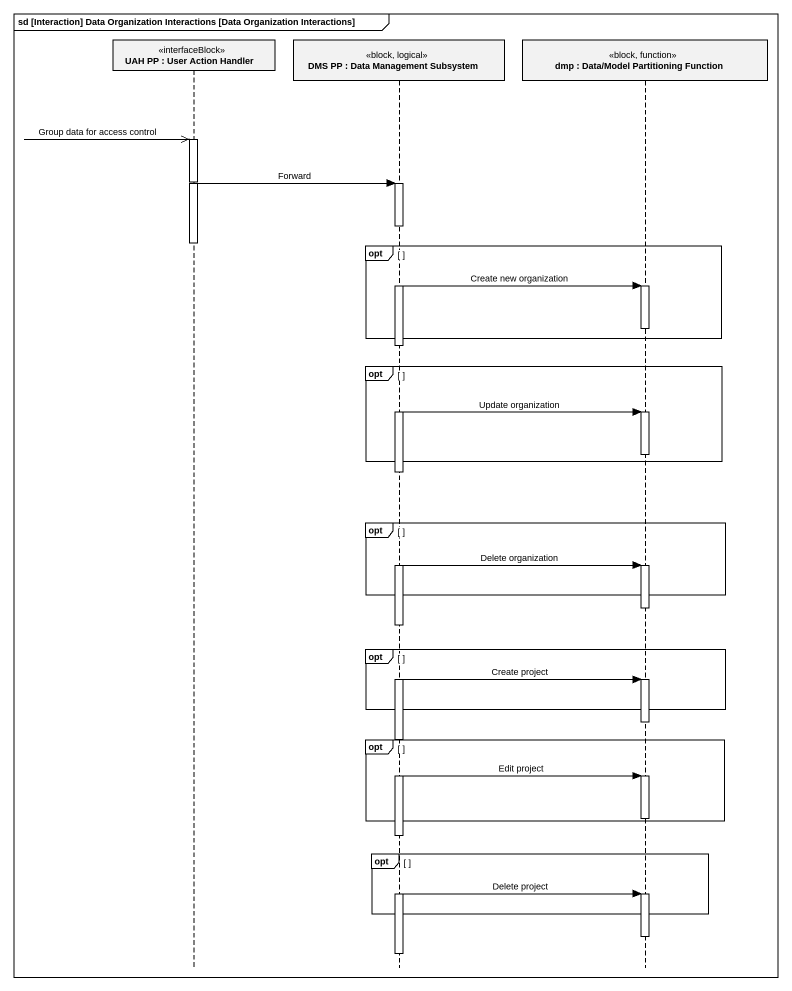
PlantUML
@startuml
mainframe sd [Interaction] Data Organization Interactions [Data Organization Interactions]
hide footbox
participant "UAH PP : User Action Handler" as UAH_PP <<interfaceBlock>>
participant "DMS PP : Data Management Subsystem" as DMS_PP <<block, logical>>
participant "dmp : Data/Model Partitioning Function" as dmp <<block, function>>

UAH_PP ->> UAH_PP : Group data for access control
activate UAH_PP
UAH_PP -> DMS_PP : Forward
activate DMS_PP
deactivate UAH_PP
opt
  DMS_PP -> dmp : Create new organization
  activate dmp
  deactivate dmp
end
opt
  DMS_PP -> dmp : Update organization
  activate dmp
  deactivate dmp
end
opt
  DMS_PP -> dmp : Delete organization
  activate dmp
end
deactivate dmp
opt
  DMS_PP -> dmp : Create project
  activate dmp
end
deactivate dmp
opt
  DMS_PP -> dmp : Edit project
  activate dmp
  deactivate dmp
end
opt
  DMS_PP -> dmp : Delete project
  activate dmp
end
deactivate dmp
deactivate DMS_PP
@enduml
